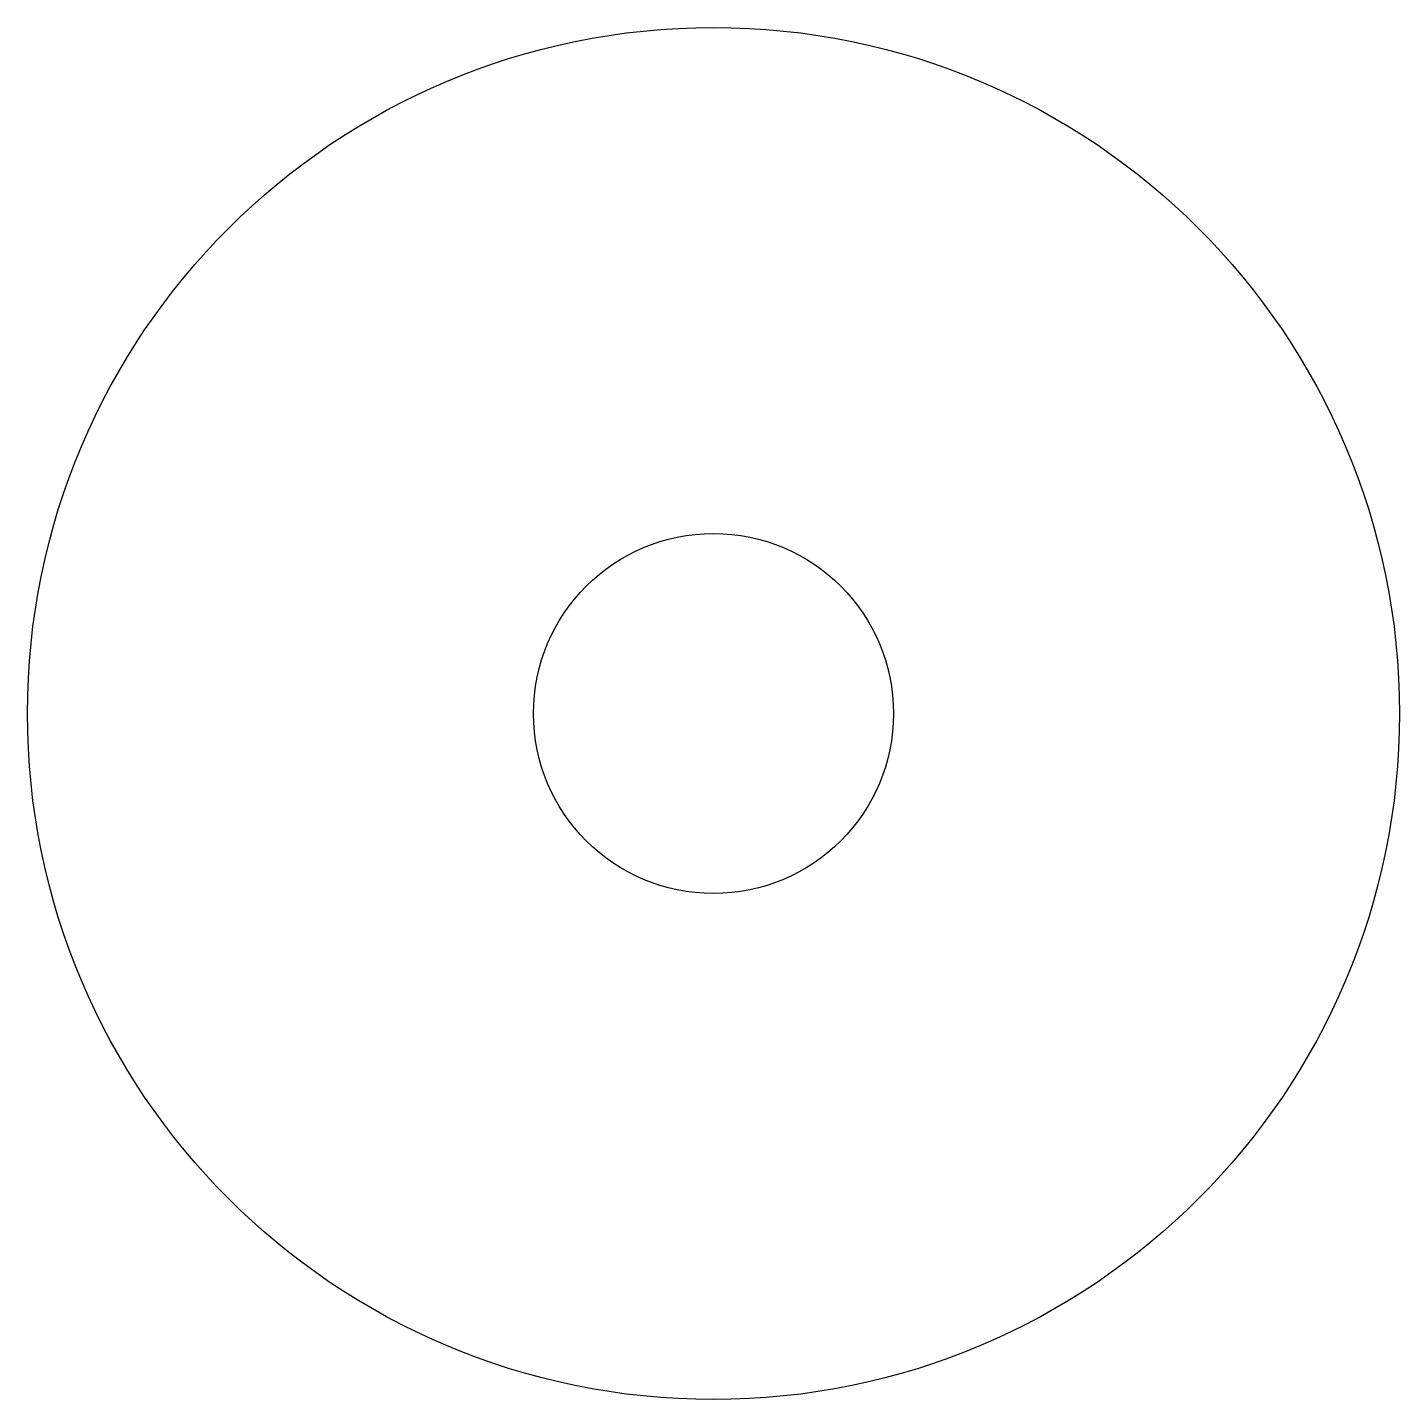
# Model space of a CAD drawing. Header units: millimetres. Extents: x 16.4 to 28.6, y -168.1 to -155.9.
import ezdxf

# ---------------------------------------------------------------- set-up
doc = ezdxf.new("R2010")
doc.units = ezdxf.units.MM
doc.header["$MEASUREMENT"] = 0
doc.layers.add('Default', color=18, linetype='Continuous', true_color=0x000000)

msp = doc.modelspace()

# ---------------------------------------------------------------- linework, layer by layer
at = {"layer": 'Default'}
for centre, radius in [((22.5, -162, 5.6), 6.098), ((22.5, -162, 1.6), 1.6)]:
    msp.add_circle(centre, radius, dxfattribs=at)

doc.saveas('drawing.dxf')
